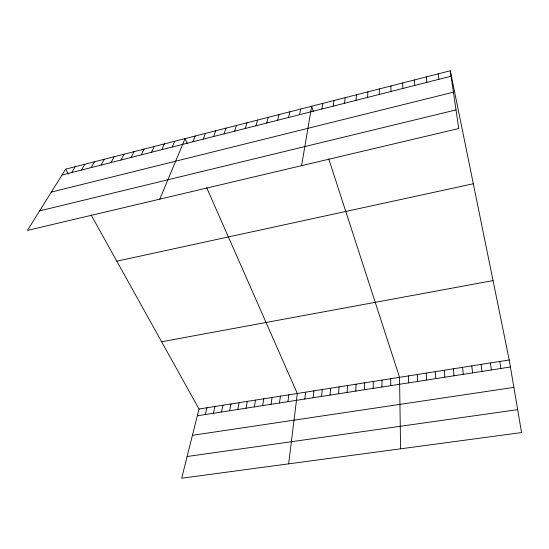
<?xml version="1.0" encoding="UTF-8"?>
<svg xmlns="http://www.w3.org/2000/svg" width="549" height="549" viewBox="0 0 549 549"><rect width="100%" height="100%" fill="white"/><g stroke="black" fill="none" stroke-linecap="round" stroke-linejoin="round"><path stroke-width="0.82" d="M381.939 387.018L382.008 380.086M373.169 388.383L373.313 381.459M379.256 94.455L379.38 88.917M364.447 389.742L364.673 382.825M355.773 391.094L356.081 384.183M367.61 97.413L367.878 91.861M347.153 392.432L347.544 385.535M338.582 393.77L339.049 386.88M356.054 100.343L356.466 94.778M330.066 395.102L330.608 388.212M321.59 396.419L322.215 389.543M344.594 103.26L345.136 97.674M313.17 397.73L313.863 390.861M304.791 399.034L305.567 392.171M288.637 463.85L297.311 393.482L206.685 187.669M333.216 106.142L333.902 100.549M287.937 401.662L288.856 394.813M279.455 402.987L280.45 396.145M321.927 109.011L322.743 103.404M271.028 404.297L272.098 397.469M262.648 405.601L263.788 398.78M301.6 165.654L311.674 106.232L313.486 111.824M254.311 406.898L255.525 400.084M246.027 408.195L247.311 401.388M299.603 114.679L300.687 109.045M237.792 409.479L239.144 402.678M229.606 410.755L231.026 403.961M288.575 117.479L289.783 111.831M221.46 412.018L222.956 405.237M213.369 413.28L214.927 406.507M277.622 120.258L278.961 114.597M205.319 414.536L206.946 407.77M91.127 214.982L199.006 409.026L181.678 478.22L521.55 432.571L509.232 359.966L450.29 70.78L65.647 169.154L27.45 230.415L458.738 128.541L450.29 70.78M266.752 123.017L268.221 117.349M255.971 125.755L257.563 120.073M245.266 128.48L246.975 122.784M234.636 131.177L236.468 125.467M224.095 133.853L226.044 128.137M213.623 136.509L215.688 130.779M203.233 139.151L205.415 133.407M192.919 141.766L195.211 136.022M159.793 199.157L185.082 138.609L187.374 143.817M172.208 147.029L174.726 141.258M161.811 149.664L164.439 143.886M151.497 152.286L154.235 146.501M141.258 154.887L144.106 149.088M131.094 157.467L134.045 151.661M121.006 160.027L124.06 154.214M110.987 162.573L114.151 156.753M101.043 165.091L104.31 159.265M91.175 167.603L94.538 161.77M81.382 170.087L84.841 164.247M71.651 172.558L75.206 166.711M61.996 175.007L451.086 76.215M51.352 192.081L453.419 92.17M39.631 210.878L456.013 109.91M116.813 261.18L473.32 183.757M161.605 341.759L493.05 280.587M199.006 409.026L509.232 359.966M197.317 415.785L510.426 366.993M192.424 435.316L513.885 387.388M187.113 456.514L517.659 409.643M65.647 169.154L68.35 174.012M328.721 158.826L399.542 377.314L400.592 448.814M499.782 361.462L500.88 368.482M490.394 362.944L491.396 369.957M481.068 364.419L481.967 371.426M438.239 73.868L438.877 79.317M471.79 365.888L472.6 372.888M462.567 367.35L463.287 374.343M453.405 368.798L454.03 375.784M426.285 76.922L426.758 82.391M444.292 370.239L444.834 377.218M435.233 371.666L435.686 378.638M414.42 79.955L414.742 85.445M426.237 373.094L426.594 380.059M417.281 374.507L417.556 381.466M402.643 82.968L402.822 88.471M408.387 375.914L408.573 382.866M390.963 85.953L390.991 91.477M390.751 378.7L390.764 385.638"/></g></svg>
